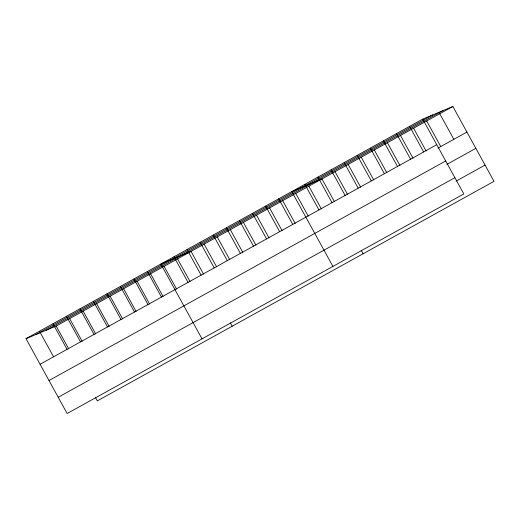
<?xml version="1.0" encoding="UTF-8"?>
<svg xmlns="http://www.w3.org/2000/svg" width="520" height="520" viewBox="0 0 520 520"><rect width="100%" height="100%" fill="white"/><g stroke="black" fill="none" stroke-linecap="round" stroke-linejoin="round"><path stroke-width="0.78" d="M422.688 119.119L463.827 193.953L67.139 413.51L26 338.676L422.688 119.119L452.862 106.49L494 181.324L97.312 400.881L95.453 397.495M35.958 334.51L432.647 114.953M46.215 330.213L442.904 110.656M26 338.676L56.173 326.047L452.862 106.49M40.072 364.273L436.755 144.709M437.99 148.096L466.928 132.08M49.004 380.523L445.692 160.959M446.927 164.346L475.865 148.33M58.208 397.26L454.896 177.703M456.131 181.09L485.069 165.074M439.771 113.731L453.837 139.328M426.679 120.978L440.746 146.569M413.589 128.226L426.094 150.976M409.598 126.367L423.663 151.957M400.498 135.466L413.004 158.216M396.507 133.608L410.579 159.204M387.406 142.714L399.913 165.464M383.416 140.855L397.488 166.446M374.316 149.962L386.822 172.712M370.325 148.102L384.397 173.693M361.225 157.203L373.731 179.953M357.234 155.344L371.306 180.941M348.134 164.45L360.64 187.2M344.143 162.591L358.215 188.181M335.043 171.697L347.549 194.447M331.052 169.839L345.124 195.429M334.457 201.689L321.952 178.945L291.779 191.575L332.924 266.409M361.231 250.393L363.09 253.78M317.961 177.08L332.033 202.677M308.861 186.186L321.367 208.936M304.87 184.327L318.942 209.917M295.769 193.433L308.276 216.183M282.678 200.681L295.185 223.425M278.688 198.816L292.76 224.412M269.588 207.922L282.094 230.672M265.596 206.063L279.669 231.654M256.497 215.169L269.002 237.919M252.506 213.311L266.578 238.901M243.406 222.417L255.911 245.161M239.421 220.558L253.487 246.149M230.315 229.658L242.821 252.408M226.33 227.799L240.396 253.396M217.224 236.906L229.736 259.656M213.239 235.047L227.305 260.637M204.139 244.153L216.645 266.903M200.148 242.294L214.214 267.885M203.554 274.144L191.048 251.394L160.875 264.03L202.014 338.865M230.328 322.849L232.186 326.228M187.057 249.535L201.123 275.132M177.561 258.863L190.067 281.613M173.966 256.783L188.032 282.373M164.073 266.325L176.579 289.075M150.585 273.793L163.091 296.543M147.388 271.492L161.453 297.083M137.098 281.255L149.604 304.005M133.9 278.961L147.966 304.551M123.611 288.724L136.117 311.474M120.413 286.423L134.478 312.013M110.123 296.186L122.629 318.936M106.925 293.891L120.991 319.481M96.635 303.654L109.142 326.397M93.438 301.353L107.503 326.944M83.148 311.116L95.654 333.866M79.95 308.815L94.016 334.412M69.66 318.584L82.166 341.328M66.463 316.284L80.529 341.874M56.173 326.047L68.679 348.797M52.975 323.745L67.047 349.343M39.488 331.214L53.56 356.804"/></g></svg>
